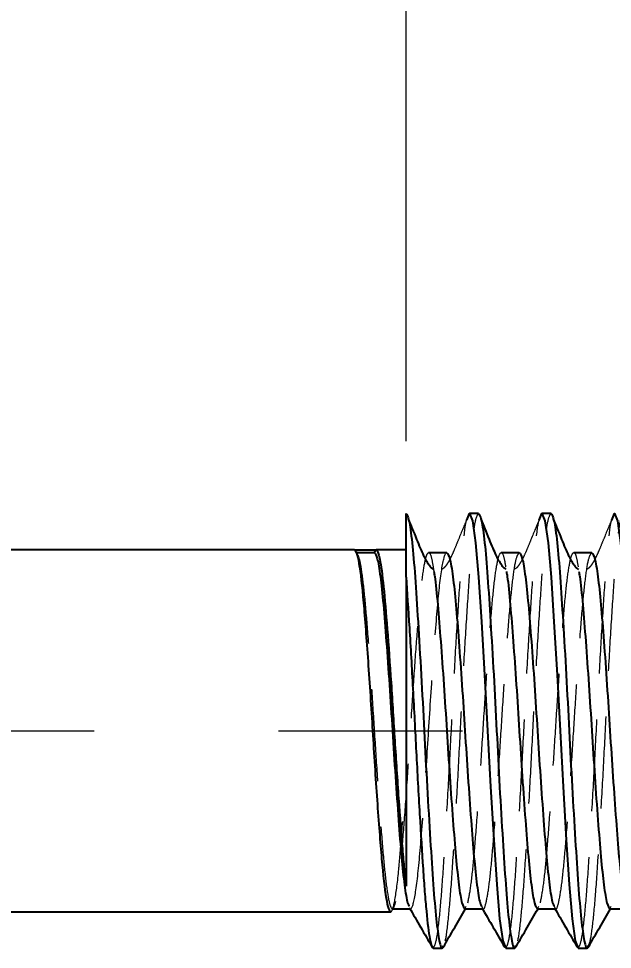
# Model space of a CAD drawing. Header units: millimetres. Extents: x 5 to 292, y 5 to 205.
# Drawn here: x 104.05 to 112.24, y 132.62 to 145.47 of the extents above; entities that cross this region are included whole.
import ezdxf

# ---------------------------------------------------------------- set-up
doc = ezdxf.new("R2010")
doc.units = ezdxf.units.MM
doc.linetypes.add('CENTERX2', pattern=[20.32, 12.7, -2.54, 2.54, -2.54])
doc.linetypes.add('HIDDEN', pattern=[1.905, 1.27, -0.635])
doc.styles.add('SLDTEXTSTYLE0', font='TXT', dxfattribs={"width": 0.75})
doc.dimstyles.new('SLDDIMSTYLE0', dxfattribs={"dimtxt": 3.5, "dimasz": 3.302, "dimexe": 0, "dimexo": 0.0625, "dimgap": 0.875, "dimtad": 1, "dimrnd": 1e-09, "dimzin": 12, "dimdsep": 46, "dimtxsty": 'SLDTEXTSTYLE0', "dimsah": 1, "dimcen": 0.09, "dimadec": 0, "dimazin": 3, "dimtfac": 1, "dimtofl": 0, "dimtmove": 0, "dimatfit": 3, "dimfxl": 1, "dimfrac": 2, "dimtolj": 1, "dimtzin": 12, "dimarcsym": 0})

# ---------------------------------------------------------------- blocks, each defined once
blk = doc.blocks.new('_D_2')
at = {"color": 7, "linetype": 'Continuous', "lineweight": 18}
for p, q in [((109.398, 139.637), (109.398, 153.728)), ((119.398, 141.637), (119.398, 153.728)), ((109.398, 152.728), (99.594, 152.728)), ((109.398, 152.728), (119.398, 152.728))]:
    blk.add_line(p, q, dxfattribs=at)
for points in [[(109.398, 152.728), (112.7, 152.22), (112.7, 153.236)], [(119.398, 152.728), (116.096, 153.236), (116.096, 152.22)]]:
    blk.add_solid(points, dxfattribs=at)
at = {"color": 7, "linetype": 'Continuous', "lineweight": 18, "insert": (99.594, 157.24), "char_height": 3.5, "attachment_point": 1, "style": 'SLDTEXTSTYLE0'}
blk.add_mtext('10', dxfattribs=at)
blk = doc.blocks.new('_D_3')
at = {"color": 7, "linetype": 'Continuous', "lineweight": 18}
for p, q in [((94.398, 138.637), (94.398, 164.611)), ((194.398, 141.137), (194.398, 164.611)), ((94.398, 163.611), (194.398, 163.611))]:
    blk.add_line(p, q, dxfattribs=at)
for points in [[(94.398, 163.611), (97.7, 163.103), (97.7, 164.119)], [(194.398, 163.611), (191.096, 164.119), (191.096, 163.103)]]:
    blk.add_solid(points, dxfattribs=at)
at = {"color": 7, "linetype": 'Continuous', "lineweight": 18, "insert": (140.483, 168.123), "char_height": 3.5, "attachment_point": 1, "style": 'SLDTEXTSTYLE0'}
blk.add_mtext('100', dxfattribs=at)

msp = doc.modelspace()

# ---------------------------------------------------------------- linework, layer by layer
at = {"color": 7, "linetype": 'Continuous', "lineweight": 25}
for p, q in [((109.398, 137.759), (109.398, 138.637)), ((110.398, 138.637), (110.273, 138.637)), ((111.398, 138.637), (111.273, 138.637)), ((108.686, 138.137), (94.898, 138.137)), ((108.686, 138.137), (108.984, 138.137)), ((108.96, 138.096), (108.71, 138.096)), ((108.984, 138.137), (108.96, 138.096)), ((109.398, 138.137), (108.984, 138.137)), ((109.96, 138.096), (109.71, 138.096)), ((109.96, 138.096), (109.71, 138.096)), ((110.96, 138.096), (110.71, 138.096)), ((110.96, 138.096), (110.71, 138.096)), ((111.96, 138.096), (111.71, 138.096)), ((111.96, 138.096), (111.71, 138.096)), ((94.898, 133.137), (109.186, 133.137)), ((109.21, 133.179), (109.452, 133.179)), ((110.21, 133.179), (110.452, 133.179)), ((111.21, 133.179), (111.452, 133.179)), ((112.21, 133.179), (112.452, 133.179)), ((109.773, 132.637), (109.898, 132.637)), ((110.773, 132.637), (110.898, 132.637)), ((111.773, 132.637), (111.898, 132.637))]:
    msp.add_line(p, q, dxfattribs=at)
at = {"color": 7, "linetype": 'HIDDEN', "lineweight": 18}
for p, q in [((108.71, 138.096), (108.686, 138.137)), ((109.452, 133.179), (109.46, 133.179)), ((110.21, 133.179), (110.228, 133.214)), ((110.218, 133.179), (110.227, 133.194)), ((110.452, 133.179), (110.46, 133.179)), ((111.21, 133.179), (111.228, 133.214)), ((111.218, 133.179), (111.227, 133.194)), ((111.452, 133.179), (111.46, 133.179)), ((112.21, 133.179), (112.228, 133.214)), ((112.218, 133.179), (112.227, 133.194))]:
    msp.add_line(p, q, dxfattribs=at)
at = {"color": 7, "linetype": 'CENTERX2', "lineweight": 18}
msp.add_line((92.398, 135.637), (196.398, 135.637), dxfattribs=at)
at = {"color": 7, "linetype": 'Continuous', "lineweight": 25, "flags": 128}
for points in [[(110.235, 138.546), (110.273, 138.637), (110.313, 138.536), (110.357, 138.233), (110.398, 137.759), (110.398, 137.759), (110.438, 137.141), (110.482, 136.409), (110.523, 135.637), (110.563, 134.865), (110.607, 134.133), (110.648, 133.516), (110.688, 133.042), (110.732, 132.738), (110.773, 132.637)], [(111.235, 138.546), (111.273, 138.637), (111.313, 138.536), (111.357, 138.233), (111.398, 137.759), (111.398, 137.759), (111.438, 137.141), (111.482, 136.409), (111.523, 135.637), (111.563, 134.865), (111.607, 134.133), (111.648, 133.516), (111.688, 133.042), (111.732, 132.738), (111.773, 132.637)], [(112.235, 138.546), (112.273, 138.637), (112.313, 138.536), (112.357, 138.233), (112.398, 137.759), (112.398, 137.759), (112.438, 137.141), (112.482, 136.409), (112.523, 135.637), (112.563, 134.865), (112.607, 134.133), (112.648, 133.516), (112.688, 133.042), (112.732, 132.738), (112.773, 132.637)]]:
    msp.add_lwpolyline(points, dxfattribs=at)
at = {"color": 7, "linetype": 'Continuous', "lineweight": 25}
for points, knots in [([(109.398, 138.637), (109.411, 138.618), (109.438, 138.578), (109.482, 138.263), (109.523, 137.783), (109.563, 137.155), (109.607, 136.423), (109.648, 135.637), (109.688, 134.852), (109.732, 134.12), (109.773, 133.493), (109.813, 133.007), (109.857, 132.715), (109.889, 132.602), (109.907, 132.658), (109.912, 132.672)], [0, 0, 0, 0, 0.080542, 0.162491, 0.243033, 0.323575, 0.405524, 0.486066, 0.566608, 0.648557, 0.729099, 0.809641, 0.89159, 0.972132, 1, 1, 1, 1]), ([(109.78, 137.866), (109.772, 137.869), (109.761, 137.874), (109.739, 137.895), (109.722, 137.916), (109.704, 137.943), (109.684, 137.975), (109.664, 138.013), (109.634, 138.076), (109.593, 138.169), (109.517, 138.357), (109.469, 138.472), (109.434, 138.558)], [0, 0, 0, 0, 0.088967, 0.125503, 0.158684, 0.190862, 0.224774, 0.262955, 0.307381, 0.420038, 0.570459, 1, 1, 1, 1]), ([(110.398, 138.637), (110.411, 138.618), (110.438, 138.578), (110.482, 138.263), (110.523, 137.783), (110.563, 137.155), (110.607, 136.423), (110.648, 135.637), (110.688, 134.852), (110.732, 134.12), (110.773, 133.493), (110.813, 133.007), (110.857, 132.715), (110.889, 132.602), (110.907, 132.658), (110.912, 132.672)], [0, 0, 0, 0, 0.080542, 0.162491, 0.243033, 0.323575, 0.405524, 0.486066, 0.566608, 0.648557, 0.729099, 0.809641, 0.89159, 0.972132, 1, 1, 1, 1]), ([(110.78, 137.866), (110.772, 137.869), (110.761, 137.874), (110.739, 137.895), (110.722, 137.916), (110.704, 137.943), (110.684, 137.975), (110.664, 138.013), (110.634, 138.076), (110.593, 138.169), (110.517, 138.357), (110.469, 138.472), (110.434, 138.558)], [0, 0, 0, 0, 0.088967, 0.125503, 0.158685, 0.190862, 0.224773, 0.262955, 0.307381, 0.420038, 0.570459, 1, 1, 1, 1]), ([(111.398, 138.637), (111.411, 138.618), (111.438, 138.578), (111.482, 138.263), (111.523, 137.783), (111.563, 137.155), (111.607, 136.423), (111.648, 135.637), (111.688, 134.852), (111.732, 134.12), (111.773, 133.493), (111.813, 133.007), (111.857, 132.715), (111.889, 132.602), (111.907, 132.658), (111.912, 132.672)], [0, 0, 0, 0, 0.080542, 0.162491, 0.243033, 0.323575, 0.405524, 0.486066, 0.566608, 0.648557, 0.729099, 0.809641, 0.89159, 0.972132, 1, 1, 1, 1]), ([(111.78, 137.866), (111.772, 137.869), (111.761, 137.874), (111.739, 137.895), (111.722, 137.916), (111.704, 137.943), (111.684, 137.975), (111.664, 138.013), (111.634, 138.076), (111.593, 138.169), (111.517, 138.357), (111.469, 138.472), (111.434, 138.558)], [0, 0, 0, 0, 0.088967, 0.125504, 0.158684, 0.190862, 0.224773, 0.262955, 0.307381, 0.420038, 0.570459, 1, 1, 1, 1]), ([(108.686, 138.137), (108.705, 138.137), (108.727, 138.074), (108.77, 137.82), (108.792, 137.631), (108.83, 137.18), (108.852, 136.9), (108.895, 136.288), (108.917, 135.956), (108.955, 135.319), (108.977, 134.987), (109.02, 134.374), (109.042, 134.095), (109.08, 133.644), (109.102, 133.455), (109.145, 133.201), (109.167, 133.137), (109.186, 133.137)], [0, 0, 0, 0, 0.125, 0.125, 0.25, 0.25, 0.375, 0.375, 0.5, 0.5, 0.625, 0.625, 0.75, 0.75, 0.875, 0.875, 1, 1, 1, 1]), ([(108.96, 138.096), (108.974, 138.08), (109.001, 138.047), (109.044, 137.789), (109.085, 137.396), (109.126, 136.881), (109.169, 136.281), (109.21, 135.637), (109.251, 134.994), (109.294, 134.394), (109.335, 133.878), (109.376, 133.488), (109.413, 133.256), (109.435, 133.225), (109.442, 133.214)], [0, 0, 0, 0, 0.0859187, 0.1733416, 0.2592603, 0.345179, 0.432602, 0.5185207, 0.6044393, 0.6918623, 0.777781, 0.8636997, 0.9511226, 1, 1, 1, 1]), ([(108.984, 138.137), (109, 138.137), (109.017, 138.094), (109.053, 137.919), (109.071, 137.787), (109.105, 137.459), (109.121, 137.266), (109.156, 136.816), (109.174, 136.562), (109.201, 136.166), (109.209, 136.031), (109.226, 135.764), (109.234, 135.632), (109.259, 135.232), (109.277, 134.96), (109.313, 134.45), (109.331, 134.213), (109.356, 133.908), (109.363, 133.815), (109.38, 133.642), (109.389, 133.562), (109.398, 133.492)], [0, 0, 0, 0, 0.125, 0.125, 0.25, 0.25, 0.375, 0.375, 0.5, 0.5, 0.5625, 0.5625, 0.625, 0.625, 0.75, 0.75, 0.875, 0.875, 0.9375, 0.9375, 1, 1, 1, 1]), ([(109.96, 138.096), (109.974, 138.08), (110.001, 138.047), (110.044, 137.789), (110.085, 137.396), (110.126, 136.881), (110.169, 136.281), (110.21, 135.637), (110.251, 134.994), (110.294, 134.394), (110.335, 133.878), (110.376, 133.488), (110.413, 133.256), (110.435, 133.225), (110.442, 133.214)], [0, 0, 0, 0, 0.085919, 0.173342, 0.25926, 0.345179, 0.432602, 0.518521, 0.604439, 0.691862, 0.777781, 0.8637, 0.951123, 1, 1, 1, 1]), ([(110.96, 138.096), (110.974, 138.08), (111.001, 138.047), (111.044, 137.789), (111.085, 137.396), (111.126, 136.881), (111.169, 136.281), (111.21, 135.637), (111.251, 134.994), (111.294, 134.394), (111.335, 133.878), (111.376, 133.488), (111.413, 133.256), (111.435, 133.225), (111.442, 133.214)], [0, 0, 0, 0, 0.085919, 0.173342, 0.25926, 0.345179, 0.432602, 0.518521, 0.604439, 0.691862, 0.777781, 0.8637, 0.951123, 1, 1, 1, 1]), ([(111.96, 138.096), (111.974, 138.08), (112.001, 138.047), (112.044, 137.789), (112.085, 137.396), (112.126, 136.881), (112.169, 136.281), (112.21, 135.637), (112.251, 134.994), (112.294, 134.394), (112.335, 133.878), (112.376, 133.488), (112.413, 133.256), (112.435, 133.225), (112.442, 133.214)], [0, 0, 0, 0, 0.085919, 0.173342, 0.25926, 0.345179, 0.432602, 0.518521, 0.604439, 0.691862, 0.777781, 0.8637, 0.951123, 1, 1, 1, 1]), ([(109.398, 137.759), (109.412, 137.556), (109.428, 137.317), (109.46, 136.792), (109.476, 136.507), (109.5, 136.072), (109.508, 135.926), (109.523, 135.637), (109.53, 135.494), (109.553, 135.058), (109.569, 134.765), (109.601, 134.214), (109.618, 133.956), (109.64, 133.618), (109.647, 133.514), (109.662, 133.319), (109.67, 133.228), (109.694, 132.982), (109.71, 132.852), (109.742, 132.679), (109.758, 132.637), (109.773, 132.637)], [0, 0, 0, 0, 0.125, 0.125, 0.25, 0.25, 0.3125, 0.3125, 0.375, 0.375, 0.5, 0.5, 0.625, 0.625, 0.6875, 0.6875, 0.75, 0.75, 0.875, 0.875, 1, 1, 1, 1]), ([(109.398, 137.759), (109.398, 137.597), (109.398, 137.424), (109.398, 137.054), (109.398, 136.856), (109.398, 136.453), (109.398, 136.247), (109.398, 135.827), (109.398, 135.617), (109.398, 135.208), (109.398, 135.004), (109.398, 134.621), (109.398, 134.442), (109.398, 134.107), (109.398, 133.956), (109.398, 133.692), (109.398, 133.579), (109.398, 133.492)], [0, 0, 0, 0, 0.125, 0.125, 0.25, 0.25, 0.375, 0.375, 0.5, 0.5, 0.625, 0.625, 0.75, 0.75, 0.875, 0.875, 1, 1, 1, 1]), ([(109.782, 137.835), (109.786, 137.813), (109.804, 137.715), (109.835, 137.388), (109.876, 136.883), (109.919, 136.281), (109.96, 135.638), (110.001, 134.994), (110.044, 134.394), (110.085, 133.879), (110.126, 133.486), (110.169, 133.227), (110.197, 133.195), (110.21, 133.179)], [0, 0, 0, 0, 0.0279678, 0.1246632, 0.2213585, 0.3197468, 0.4164421, 0.5131375, 0.6115257, 0.7082211, 0.8049164, 0.9033047, 1, 1, 1, 1]), ([(110.782, 137.835), (110.786, 137.813), (110.804, 137.715), (110.835, 137.388), (110.876, 136.883), (110.919, 136.281), (110.96, 135.638), (111.001, 134.994), (111.044, 134.394), (111.085, 133.879), (111.126, 133.486), (111.169, 133.227), (111.197, 133.195), (111.21, 133.179)], [0, 0, 0, 0, 0.027968, 0.124663, 0.221359, 0.319747, 0.416442, 0.513137, 0.611526, 0.708221, 0.804916, 0.903305, 1, 1, 1, 1]), ([(111.782, 137.835), (111.786, 137.813), (111.804, 137.715), (111.835, 137.388), (111.876, 136.883), (111.919, 136.281), (111.96, 135.638), (112.001, 134.994), (112.044, 134.394), (112.085, 133.879), (112.126, 133.486), (112.169, 133.227), (112.197, 133.195), (112.21, 133.179)], [0, 0, 0, 0, 0.027968, 0.124663, 0.221359, 0.319747, 0.416442, 0.513137, 0.611526, 0.708221, 0.804916, 0.903305, 1, 1, 1, 1]), ([(109.443, 133.194), (109.495, 133.104), (109.601, 132.922), (109.706, 132.74), (109.759, 132.649)], [0, 0, 0, 0, 0.499747, 1, 1, 1, 1]), ([(109.911, 132.649), (109.964, 132.74), (110.066, 132.917), (110.169, 133.093), (110.218, 133.179)], [0, 0, 0, 0, 0.515016, 1, 1, 1, 1]), ([(110.443, 133.194), (110.495, 133.104), (110.601, 132.922), (110.706, 132.74), (110.759, 132.649)], [0, 0, 0, 0, 0.499747, 1, 1, 1, 1]), ([(110.911, 132.649), (110.964, 132.74), (111.066, 132.917), (111.169, 133.093), (111.218, 133.179)], [0, 0, 0, 0, 0.515016, 1, 1, 1, 1]), ([(111.443, 133.194), (111.495, 133.104), (111.601, 132.922), (111.706, 132.74), (111.759, 132.649)], [0, 0, 0, 0, 0.499747, 1, 1, 1, 1]), ([(111.911, 132.649), (111.964, 132.74), (112.066, 132.917), (112.169, 133.093), (112.218, 133.179)], [0, 0, 0, 0, 0.515016, 1, 1, 1, 1])]:
    msp.add_open_spline(points, degree=3, knots=knots, dxfattribs=at)
at = {"color": 7, "linetype": 'HIDDEN', "lineweight": 18}
for points, knots in [([(109.773, 132.637), (109.786, 132.657), (109.813, 132.697), (109.857, 133.012), (109.898, 133.491), (109.938, 134.12), (109.982, 134.852), (110.023, 135.637), (110.063, 136.423), (110.107, 137.154), (110.148, 137.786), (110.188, 138.252), (110.219, 138.508), (110.234, 138.543), (110.235, 138.546)], [0, 0, 0, 0, 0.089596, 0.180756, 0.270351, 0.359947, 0.451107, 0.540702, 0.630298, 0.721458, 0.811053, 0.900649, 0.991809, 1, 1, 1, 1]), ([(110.236, 138.558), (110.201, 138.472), (110.153, 138.357), (110.077, 138.169), (110.037, 138.076), (110.006, 138.013), (109.986, 137.975), (109.966, 137.943), (109.948, 137.916), (109.931, 137.895), (109.909, 137.874), (109.898, 137.869), (109.89, 137.866)], [0, 0, 0, 0, 0.429541, 0.579963, 0.692619, 0.737045, 0.775227, 0.809138, 0.841316, 0.874497, 0.911033, 1, 1, 1, 1]), ([(109.938, 132.736), (109.938, 132.737), (109.952, 132.771), (109.982, 133.024), (110.023, 133.488), (110.063, 134.121), (110.107, 134.852), (110.148, 135.637), (110.188, 136.423), (110.232, 137.155), (110.273, 137.783), (110.313, 138.263), (110.357, 138.578), (110.384, 138.618), (110.398, 138.637)], [0, 0, 0, 0, 0.001963, 0.093695, 0.183854, 0.274012, 0.365744, 0.455902, 0.546061, 0.637793, 0.727951, 0.818109, 0.909842, 1, 1, 1, 1]), ([(110.773, 132.637), (110.786, 132.657), (110.813, 132.697), (110.857, 133.012), (110.898, 133.491), (110.938, 134.12), (110.982, 134.852), (111.023, 135.637), (111.063, 136.423), (111.107, 137.154), (111.148, 137.786), (111.188, 138.252), (111.219, 138.508), (111.234, 138.543), (111.235, 138.546)], [0, 0, 0, 0, 0.089596, 0.180756, 0.270351, 0.359947, 0.451107, 0.540702, 0.630298, 0.721458, 0.811053, 0.900649, 0.991809, 1, 1, 1, 1]), ([(111.236, 138.558), (111.201, 138.472), (111.153, 138.357), (111.077, 138.169), (111.037, 138.076), (111.006, 138.013), (110.986, 137.975), (110.966, 137.943), (110.948, 137.916), (110.931, 137.895), (110.909, 137.874), (110.898, 137.869), (110.89, 137.866)], [0, 0, 0, 0, 0.429541, 0.579962, 0.692619, 0.737044, 0.775227, 0.809138, 0.841316, 0.874496, 0.911033, 1, 1, 1, 1]), ([(110.938, 132.736), (110.938, 132.737), (110.952, 132.771), (110.982, 133.024), (111.023, 133.488), (111.063, 134.121), (111.107, 134.852), (111.148, 135.637), (111.188, 136.423), (111.232, 137.155), (111.273, 137.783), (111.313, 138.263), (111.357, 138.578), (111.384, 138.618), (111.398, 138.637)], [0, 0, 0, 0, 0.001963, 0.093695, 0.183854, 0.274012, 0.365744, 0.455902, 0.546061, 0.637793, 0.727951, 0.818109, 0.909842, 1, 1, 1, 1]), ([(111.773, 132.637), (111.786, 132.657), (111.813, 132.697), (111.857, 133.012), (111.898, 133.491), (111.938, 134.12), (111.982, 134.852), (112.023, 135.637), (112.063, 136.423), (112.107, 137.154), (112.148, 137.786), (112.188, 138.252), (112.219, 138.508), (112.234, 138.543), (112.235, 138.546)], [0, 0, 0, 0, 0.089596, 0.180756, 0.270351, 0.359947, 0.451107, 0.540702, 0.630298, 0.721458, 0.811053, 0.900649, 0.991809, 1, 1, 1, 1]), ([(112.236, 138.558), (112.201, 138.472), (112.153, 138.357), (112.077, 138.169), (112.037, 138.076), (112.006, 138.013), (111.986, 137.975), (111.966, 137.943), (111.948, 137.916), (111.931, 137.895), (111.909, 137.874), (111.898, 137.869), (111.89, 137.866)], [0, 0, 0, 0, 0.429541, 0.579962, 0.692619, 0.737045, 0.775227, 0.809138, 0.841316, 0.874496, 0.911033, 1, 1, 1, 1]), ([(111.912, 132.672), (111.921, 132.687), (111.943, 132.725), (111.982, 133.014), (112.023, 133.491), (112.063, 134.12), (112.107, 134.852), (112.148, 135.637), (112.188, 136.423), (112.232, 137.155), (112.273, 137.783), (112.313, 138.263), (112.357, 138.578), (112.384, 138.618), (112.398, 138.637)], [0, 0, 0, 0, 0.055783, 0.142569, 0.227865, 0.313162, 0.399947, 0.485243, 0.57054, 0.657325, 0.742622, 0.827918, 0.914704, 1, 1, 1, 1]), ([(108.71, 138.096), (108.724, 138.08), (108.751, 138.047), (108.794, 137.789), (108.835, 137.396), (108.876, 136.881), (108.919, 136.281), (108.96, 135.637), (109.001, 134.994), (109.044, 134.394), (109.085, 133.879), (109.126, 133.483), (109.169, 133.235), (109.21, 133.151), (109.251, 133.235), (109.294, 133.483), (109.335, 133.879), (109.376, 134.394), (109.419, 134.994), (109.46, 135.637), (109.501, 136.281), (109.544, 136.881), (109.585, 137.396), (109.626, 137.791), (109.669, 138.041), (109.71, 138.121), (109.747, 138.059), (109.771, 137.902), (109.782, 137.835)], [0, 0, 0, 0, 0.038657, 0.077991, 0.116649, 0.155306, 0.19464, 0.233297, 0.271955, 0.311289, 0.349946, 0.388603, 0.427938, 0.466595, 0.505252, 0.544586, 0.583244, 0.621901, 0.661235, 0.699892, 0.73855, 0.777884, 0.816541, 0.855198, 0.894532, 0.93319, 0.971847, 1, 1, 1, 1]), ([(109.46, 133.179), (109.479, 133.179), (109.501, 133.241), (109.544, 133.491), (109.566, 133.677), (109.604, 134.121), (109.626, 134.395), (109.669, 134.998), (109.691, 135.324), (109.729, 135.951), (109.751, 136.277), (109.794, 136.88), (109.816, 137.154), (109.854, 137.598), (109.876, 137.784), (109.919, 138.034), (109.941, 138.096), (109.96, 138.096)], [0, 0, 0, 0, 0.125, 0.125, 0.25, 0.25, 0.375, 0.375, 0.5, 0.5, 0.625, 0.625, 0.75, 0.75, 0.875, 0.875, 1, 1, 1, 1]), ([(110.251, 133.261), (110.265, 133.333), (110.294, 133.476), (110.335, 133.881), (110.376, 134.393), (110.419, 134.994), (110.46, 135.637), (110.501, 136.281), (110.544, 136.881), (110.585, 137.396), (110.626, 137.791), (110.669, 138.041), (110.71, 138.121), (110.747, 138.059), (110.771, 137.902), (110.782, 137.835)], [0, 0, 0, 0, 0.079503, 0.157639, 0.235774, 0.315277, 0.393413, 0.471548, 0.551051, 0.629187, 0.707322, 0.786826, 0.864961, 0.943096, 1, 1, 1, 1]), ([(110.442, 133.214), (110.448, 133.199), (110.468, 133.149), (110.501, 133.241), (110.544, 133.482), (110.585, 133.88), (110.626, 134.394), (110.669, 134.994), (110.71, 135.637), (110.751, 136.281), (110.794, 136.881), (110.835, 137.396), (110.876, 137.789), (110.919, 138.047), (110.947, 138.08), (110.96, 138.096)], [0, 0, 0, 0, 0.034486, 0.114479, 0.195872, 0.275865, 0.355857, 0.437251, 0.517243, 0.597236, 0.678629, 0.758622, 0.838614, 0.920007, 1, 1, 1, 1]), ([(111.251, 133.261), (111.265, 133.333), (111.294, 133.476), (111.335, 133.881), (111.376, 134.393), (111.419, 134.994), (111.46, 135.637), (111.501, 136.281), (111.544, 136.881), (111.585, 137.396), (111.626, 137.791), (111.669, 138.041), (111.71, 138.121), (111.747, 138.059), (111.771, 137.902), (111.782, 137.835)], [0, 0, 0, 0, 0.079503, 0.157639, 0.235774, 0.315277, 0.393413, 0.471548, 0.551051, 0.629187, 0.707322, 0.786826, 0.864961, 0.943096, 1, 1, 1, 1]), ([(111.442, 133.214), (111.448, 133.199), (111.468, 133.149), (111.501, 133.241), (111.544, 133.482), (111.585, 133.88), (111.626, 134.394), (111.669, 134.994), (111.71, 135.637), (111.751, 136.281), (111.794, 136.881), (111.835, 137.396), (111.876, 137.789), (111.919, 138.047), (111.947, 138.08), (111.96, 138.096)], [0, 0, 0, 0, 0.034486, 0.114479, 0.195872, 0.275865, 0.355857, 0.437251, 0.517243, 0.597236, 0.678629, 0.758622, 0.838614, 0.920007, 1, 1, 1, 1]), ([(109.186, 133.137), (109.202, 133.137), (109.22, 133.182), (109.257, 133.363), (109.275, 133.499), (109.301, 133.752), (109.309, 133.843), (109.326, 134.042), (109.334, 134.151), (109.361, 134.498), (109.38, 134.759), (109.398, 135.028)], [0, 0, 0, 0, 0.25, 0.25, 0.5, 0.5, 0.625, 0.625, 0.75, 0.75, 1, 1, 1, 1])]:
    msp.add_open_spline(points, degree=3, knots=knots, dxfattribs=at)

# ---------------------------------------------------------------- dimensions: what is measured, and where the dimension line sits
at = {"color": 7, "linetype": 'Continuous', "lineweight": 18}
for base, p1, p2, picture, middle in [((194.398, 163.611), (94.398, 137.637), (194.398, 140.137), '_D_3', (144.362, 163.611)), ((119.398, 152.728), (109.398, 138.637), (119.398, 140.637), '_D_2', (102.18, 152.728))]:
    dim = msp.add_linear_dim(base=base, p1=p1, p2=p2, dimstyle='SLDDIMSTYLE0', dxfattribs=at)
    dim.commit()
    dim.dimension.update_dxf_attribs({"geometry": picture, "text_midpoint": middle, "dimtype": 160})

doc.saveas('drawing.dxf')
